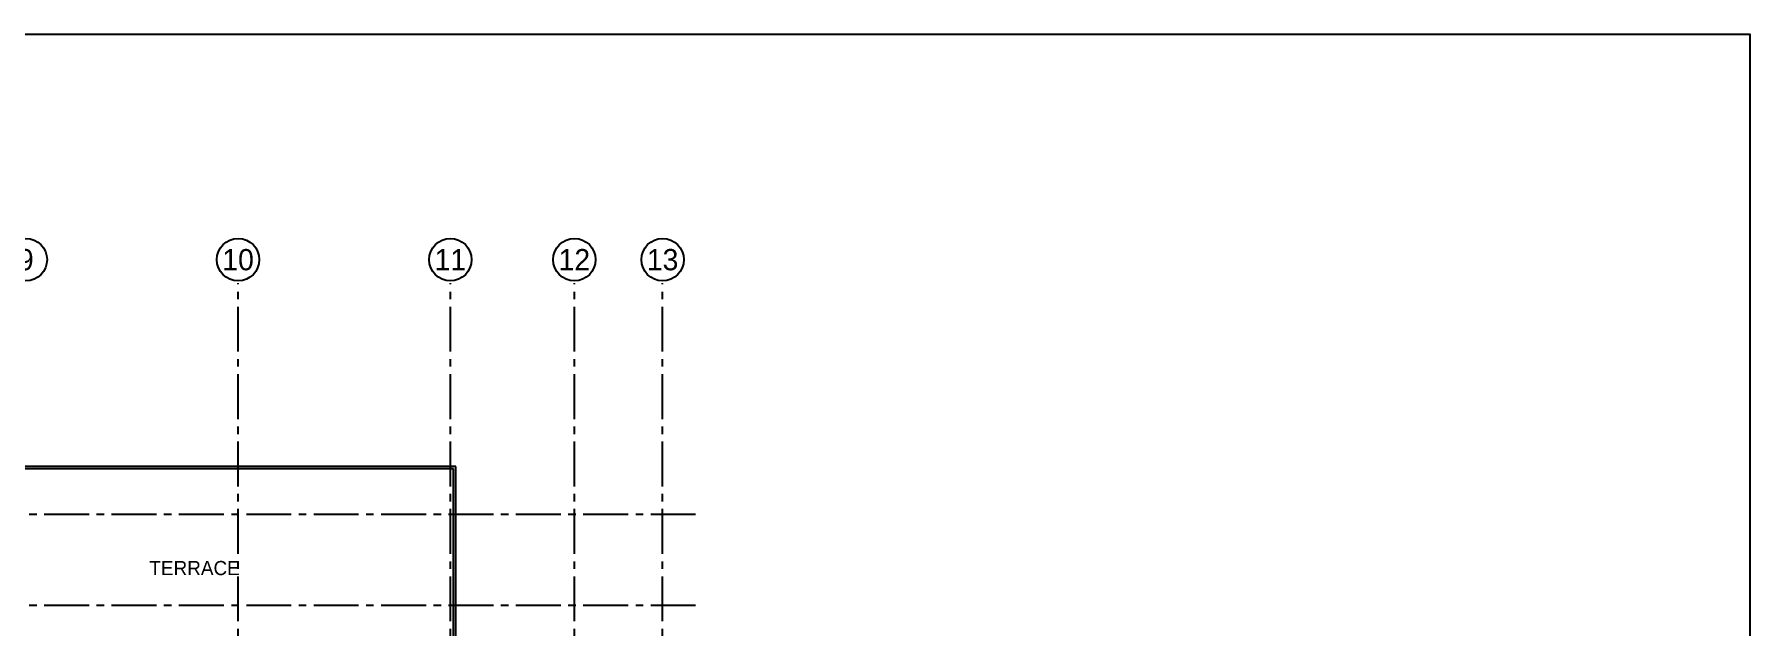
# Model space of a CAD drawing. Header units: millimetres. Extents: x -276609 to 1081398, y -453808 to 472098.
# Drawn here: x 817287 to 853655, y 183351 to 195905 of the extents above; entities that cross this region are included whole.
import ezdxf
from ezdxf.enums import TextEntityAlignment as Align

# ---------------------------------------------------------------- set-up
doc = ezdxf.new("R2010")
doc.units = ezdxf.units.MM
doc.header["$MEASUREMENT"] = 0
doc.linetypes.add('CENTER2', pattern=[28.575, 19.05, -3.175, 3.175, -3.175])
doc.layers.add('A-Anno-Grid Lines', color=7, linetype='Continuous', true_color=0xbbc3bd)
for name, color, linetype in [('A-Railing', 4, 'Continuous'), ('Anno_Frames', 7, 'Continuous'), ('Anno_Labels', 7, 'Continuous'), ('Dimension', 7, 'Continuous'), ('text', 252, 'Continuous')]:
    doc.layers.add(name, color=color, linetype=linetype)
doc.styles.get("Standard").update_dxf_attribs({"font": ''})
doc.styles.get('Standard').set_extended_font_data('Gill Sans MT')

# ---------------------------------------------------------------- blocks, each defined once
blk = doc.blocks.new('Grid Head')
blk.add_circle((0, 0), 3)
at = {"layer": 'Anno_Labels'}
blk.add_attdef('GRID_NAME', text='', height=3, dxfattribs=at).set_placement((0, 0), align=Align.MIDDLE_CENTER)
blk = doc.blocks.new('grd din')
at = {"layer": 'A-Anno-Grid Lines', "linetype": 'CENTER2', "ltscale": 50}
for p, q in [((506814, 133526), (506814, 179267)), ((511314, 133526), (511314, 179267)), ((513944, 133526), (513944, 179267)), ((515814, 133526), (515814, 179267)), ((516514, 174369), (471659, 174369)), ((516514, 172439), (472000, 172439))]:
    blk.add_line(p, q, dxfattribs=at)
at = {"layer": 'Anno_Frames'}
ref = blk.add_blockref('Grid Head', (502314, 179767), dxfattribs=dict(at, xscale=150, yscale=150, zscale=150))
ref.add_attrib('GRID_NAME', '9', dxfattribs={"layer": '0', "height": 450}).set_placement((502314, 179767), align=Align.MIDDLE_CENTER)
ref = blk.add_blockref('Grid Head', (506814, 179767), dxfattribs=dict(at, xscale=150, yscale=150, zscale=150))
ref.add_attrib('GRID_NAME', '10', dxfattribs={"layer": '0', "height": 450}).set_placement((506814, 179767), align=Align.MIDDLE_CENTER)
ref = blk.add_blockref('Grid Head', (511314, 179767), dxfattribs=dict(at, xscale=150, yscale=150, zscale=150))
ref.add_attrib('GRID_NAME', '11', dxfattribs={"layer": '0', "height": 450}).set_placement((511314, 179767), align=Align.MIDDLE_CENTER)
ref = blk.add_blockref('Grid Head', (513944, 179767), dxfattribs=dict(at, xscale=150, yscale=150, zscale=150))
ref.add_attrib('GRID_NAME', '12', dxfattribs={"layer": '0', "height": 450}).set_placement((513944, 179767), align=Align.MIDDLE_CENTER)
ref = blk.add_blockref('Grid Head', (515814, 179767), dxfattribs=dict(at, xscale=150, yscale=150, zscale=150))
ref.add_attrib('GRID_NAME', '13', dxfattribs={"layer": '0', "height": 450}).set_placement((515814, 179767), align=Align.MIDDLE_CENTER)

msp = doc.modelspace()

# ---------------------------------------------------------------- linework, layer by layer
at = {"layer": 'A-Railing'}
for p, q in [((826222.4, 186746.9), (814852.4, 186746.9)), ((826172, 186696.9), (814852.4, 186696.9)), ((826172, 182966.9), (826172, 186696.9)), ((826222.4, 182966.9), (826222.4, 186746.9))]:
    msp.add_line(p, q, dxfattribs=at)
at = {"layer": 'Dimension'}
msp.add_lwpolyline([(769654.6, 136505.2), (769654.6, 195905.2), (853654.6, 195905.2), (853654.6, 136505.2)], close=True, dxfattribs=at)

# ---------------------------------------------------------------- block references
at = {"layer": 'A-Anno-Grid Lines'}
msp.add_blockref('grd din', (314793.6, 11362.7), dxfattribs=at)

# ---------------------------------------------------------------- texts
at = {"layer": 'text', "insert": (819726.9, 184744), "char_height": 300, "width": 7754.871, "attachment_point": 1}
msp.add_mtext('{\\fCentury Gothic|b0|i0|c0|p34;TERRACE}', dxfattribs=at)

doc.saveas('drawing.dxf')
